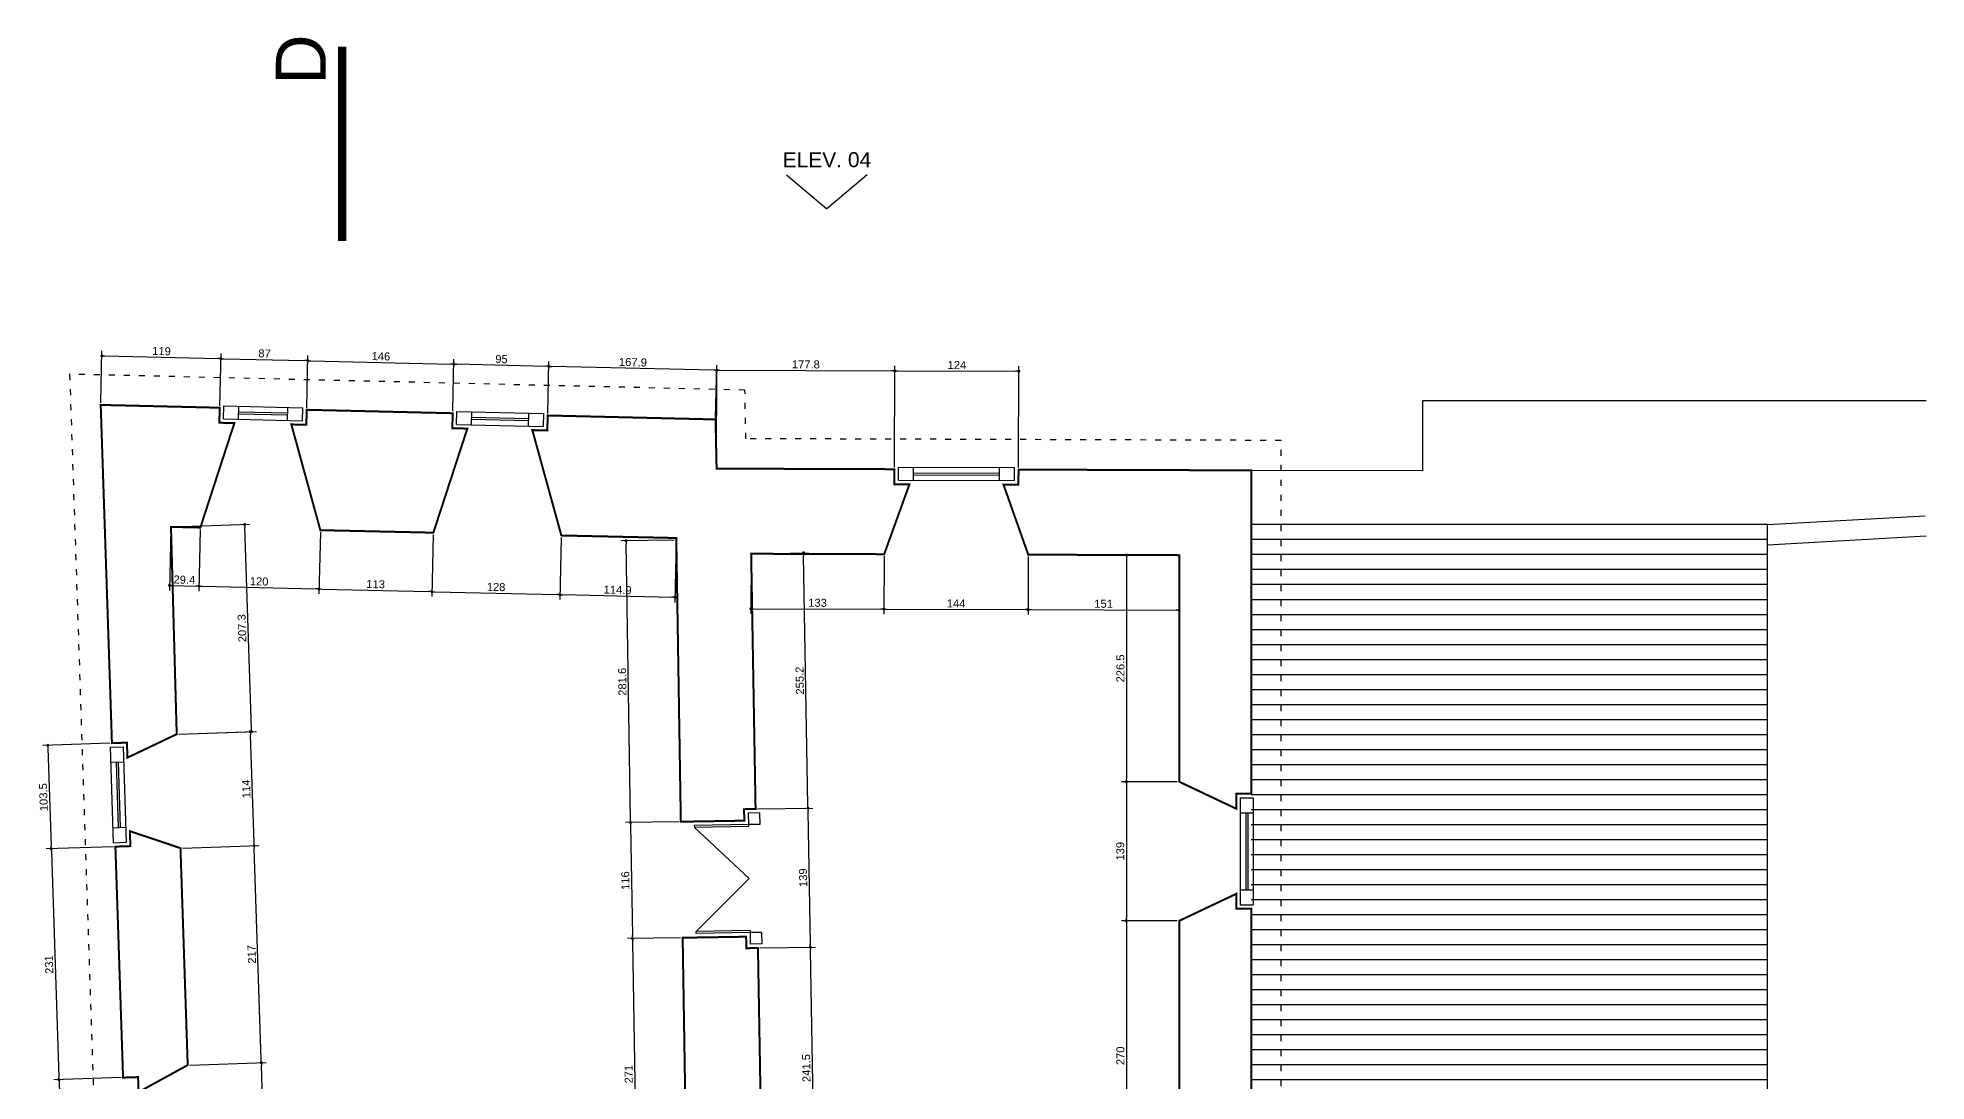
# Model space of a CAD drawing. Extents: x 18300 to 45581, y 436 to 7791.
# Drawn here: x 23326 to 25214, y 6741 to 7784 of the extents above; entities that cross this region are included whole.
import ezdxf

# ---------------------------------------------------------------- set-up
doc = ezdxf.new("R2010")
doc.units = 0
doc.header["$PDMODE"] = 35
doc.linetypes.add('ACAD_ISO03W100', pattern=[30, 12, -18])
doc.linetypes.add('CENTER2', pattern=[28.575, 19.05, -3.175, 3.175, -3.175])
doc.layers.get('0').update_dxf_attribs({"linetype": 'CONTINUOUS'})
doc.layers.get('DEFPOINTS').update_dxf_attribs({"linetype": 'CONTINUOUS'})
for name, color, linetype in [('COTA', 7, 'CONTINUOUS'), ('PAREDE', 7, 'CONTINUOUS'), ('PAREDE_FINA', 7, 'CONTINUOUS')]:
    doc.layers.add(name, color=color, linetype=linetype)
doc.styles.add('TEXTO', font='ARIAL.TTF')
doc.dimstyles.new('COTA', dxfattribs={"dimtxt": 8, "dimasz": 3, "dimexe": 5, "dimexo": 2, "dimgap": 2, "dimtad": 1, "dimdec": 1, "dimzin": 9, "dimdsep": 46, "dimtxsty": 'TEXTO', "dimblk1": 'DOT', "dimblk2": 'DOT', "dimsah": 1, "dimcen": 0, "dimclrd": 256, "dimclre": 256, "dimclrt": 256, "dimadec": 0, "dimazin": 0, "dimtfac": 0.06, "dimtdec": 1, "dimtmove": 0, "dimatfit": 3, "dimldrblk": 'DOT', "dimfxl": 1, "dimtolj": 1, "dimtzin": 0, "dimarcsym": 0})

# ---------------------------------------------------------------- blocks, each defined once
blk = doc.blocks.new('_DOT')
at = {"color": 0, "linetype": 'ByBlock'}
blk.add_line((-0.5, 0), (-1, 0), dxfattribs=at)
at = {"color": 0, "linetype": 'ByBlock', "const_width": 0.5}
blk.add_lwpolyline([(-0.25, 0, 1), (0.25, 0, 1)], format="xyb", close=True, dxfattribs=at)
blk = doc.blocks.new('*D105')
at = {"layer": 'COTA', "lineweight": -2}
for p, q in [((23477.8, 6757), (23554.4, 6759.6)), ((23553.2, 6644.5), (23549.5, 6756.4)), ((23481.7, 6639.1), (23558.3, 6641.6))]:
    blk.add_line(p, q, dxfattribs=at)
at = {"layer": 'DEFPOINTS', "color": 0}
for p in [(23549.4, 6759.4), (23475.8, 6757), (23479.7, 6639)]:
    blk.add_point(p, dxfattribs=at)
at = {"layer": 'COTA', "lineweight": -2, "xscale": 3, "yscale": 3, "zscale": 3}
for p, rotation in [((23549.4, 6759.4), 91.9039525361614), ((23553.3, 6641.5), 271.9039525361614)]:
    blk.add_blockref('_DOT', p, dxfattribs=dict(at, rotation=rotation))
at = {"layer": 'COTA', "insert": (23545.3, 6700.2), "char_height": 8, "attachment_point": 5, "rotation": 91.904, "style": 'TEXTO'}
blk.add_mtext('\\A1;118', dxfattribs=at)
blk = doc.blocks.new('*D94')
at = {"layer": 'COTA', "lineweight": -2}
for p, q in [((23401.5, 6975.2), (23334.4, 6973)), ((23339.5, 6970.2), (23347, 6745.3)), ((23409.2, 6744.4), (23342.1, 6742.1))]:
    blk.add_line(p, q, dxfattribs=at)
at = {"layer": 'DEFPOINTS', "color": 0}
for p in [(23403.5, 6975.3), (23347.1, 6742.3), (23411.2, 6744.4)]:
    blk.add_point(p, dxfattribs=at)
at = {"layer": 'COTA', "lineweight": -2, "xscale": 3, "yscale": 3, "zscale": 3}
for p, rotation in [((23339.4, 6973.2), 91.9039525361614), ((23347.1, 6742.3), 271.9039525361614)]:
    blk.add_blockref('_DOT', p, dxfattribs=dict(at, rotation=rotation))
at = {"layer": 'COTA', "insert": (23337.2, 6857.5), "char_height": 8, "attachment_point": 5, "rotation": 91.904, "style": 'TEXTO'}
blk.add_mtext('\\A1;231', dxfattribs=at)
blk = doc.blocks.new('*D93')
at = {"layer": 'COTA', "lineweight": -2}
for p, q in [((23409.2, 6744.4), (23342.1, 6742.1)), ((23347.2, 6739.3), (23350.2, 6648.4)), ((23412.4, 6647.4), (23345.3, 6645.2))]:
    blk.add_line(p, q, dxfattribs=at)
at = {"layer": 'DEFPOINTS', "color": 0}
for p in [(23411.2, 6744.4), (23414.4, 6647.5), (23350.3, 6645.4)]:
    blk.add_point(p, dxfattribs=at)
at = {"layer": 'COTA', "lineweight": -2, "xscale": 3, "yscale": 3, "zscale": 3}
for p, rotation in [((23347.1, 6742.3), 91.9039525361614), ((23350.3, 6645.4), 271.9039525361614)]:
    blk.add_blockref('_DOT', p, dxfattribs=dict(at, rotation=rotation))
at = {"layer": 'COTA', "insert": (23342.6, 6693.6), "char_height": 8, "attachment_point": 5, "rotation": 91.904, "style": 'TEXTO'}
blk.add_mtext('\\A1;97', dxfattribs=at)
blk = doc.blocks.new('*D108')
at = {"layer": 'COTA', "lineweight": -2}
for p, q in [((23461.1, 7295), (23537.7, 7297.5)), ((23539.5, 7093.2), (23532.8, 7294.3)), ((23466.8, 7087.8), (23544.6, 7090.4))]:
    blk.add_line(p, q, dxfattribs=at)
at = {"layer": 'DEFPOINTS', "color": 0}
for p in [(23459.1, 7294.9), (23532.7, 7297.3), (23464.8, 7087.7)]:
    blk.add_point(p, dxfattribs=at)
at = {"layer": 'COTA', "lineweight": -2, "xscale": 3, "yscale": 3, "zscale": 3}
for p, rotation in [((23532.7, 7297.3), 91.9039525361614), ((23539.6, 7090.2), 271.9039525361614)]:
    blk.add_blockref('_DOT', p, dxfattribs=dict(at, rotation=rotation))
at = {"layer": 'COTA', "insert": (23530.1, 7193.6), "char_height": 8, "attachment_point": 5, "rotation": 91.904, "style": 'TEXTO'}
blk.add_mtext('\\A1;207.3', dxfattribs=at)
blk = doc.blocks.new('*D107')
at = {"layer": 'COTA', "lineweight": -2}
for p, q in [((23466.8, 7087.8), (23543.4, 7090.3)), ((23542.1, 6979.2), (23538.5, 7087.2)), ((23470.6, 6973.9), (23547.2, 6976.4))]:
    blk.add_line(p, q, dxfattribs=at)
at = {"layer": 'DEFPOINTS', "color": 0}
for p in [(23464.8, 7087.7), (23538.4, 7090.2), (23468.6, 6973.8)]:
    blk.add_point(p, dxfattribs=at)
at = {"layer": 'COTA', "lineweight": -2, "xscale": 3, "yscale": 3, "zscale": 3}
for p, rotation in [((23538.4, 7090.2), 91.9039525361614), ((23542.2, 6976.3), 271.9039525361614)]:
    blk.add_blockref('_DOT', p, dxfattribs=dict(at, rotation=rotation))
at = {"layer": 'COTA', "insert": (23534.3, 7033), "char_height": 8, "attachment_point": 5, "rotation": 91.904, "style": 'TEXTO'}
blk.add_mtext('\\A1;114', dxfattribs=at)
blk = doc.blocks.new('*D106')
at = {"layer": 'COTA', "lineweight": -2}
for p, q in [((23470.6, 6973.9), (23547.2, 6976.4)), ((23549.3, 6762.4), (23542.3, 6973.3)), ((23477.8, 6757), (23554.4, 6759.6))]:
    blk.add_line(p, q, dxfattribs=at)
at = {"layer": 'DEFPOINTS', "color": 0}
for p in [(23468.6, 6973.8), (23542.2, 6976.3), (23475.8, 6757)]:
    blk.add_point(p, dxfattribs=at)
at = {"layer": 'COTA', "lineweight": -2, "xscale": 3, "yscale": 3, "zscale": 3}
for p, rotation in [((23542.2, 6976.3), 91.9039525361614), ((23549.4, 6759.4), 271.9039525361614)]:
    blk.add_blockref('_DOT', p, dxfattribs=dict(at, rotation=rotation))
at = {"layer": 'COTA', "insert": (23539.8, 6867.6), "char_height": 8, "attachment_point": 5, "rotation": 91.904, "style": 'TEXTO'}
blk.add_mtext('\\A1;217', dxfattribs=at)
blk = doc.blocks.new('*D95')
at = {"layer": 'COTA', "lineweight": -2}
for p, q in [((23398.1, 7078.7), (23331, 7076.5)), ((23336.1, 7073.6), (23339.3, 6976.2)), ((23401.5, 6975.2), (23334.4, 6973))]:
    blk.add_line(p, q, dxfattribs=at)
at = {"layer": 'DEFPOINTS', "color": 0}
for p in [(23400.1, 7078.7), (23339.4, 6973.2), (23403.5, 6975.3)]:
    blk.add_point(p, dxfattribs=at)
at = {"layer": 'COTA', "lineweight": -2, "xscale": 3, "yscale": 3, "zscale": 3}
for p, rotation in [((23336, 7076.6), 91.9039525361614), ((23339.4, 6973.2), 271.9039525361614)]:
    blk.add_blockref('_DOT', p, dxfattribs=dict(at, rotation=rotation))
at = {"layer": 'COTA', "insert": (23331.6, 7024.7), "char_height": 8, "attachment_point": 5, "rotation": 91.904, "style": 'TEXTO'}
blk.add_mtext('\\A1;103.5', dxfattribs=at)
blk = doc.blocks.new('*D135')
at = {"layer": 'COTA', "lineweight": -2}
for p, q in [((23459, 7292.9), (23457.6, 7231.4)), ((23488.4, 7292.3), (23487, 7230.7)), ((23460.7, 7236.3), (23484.1, 7235.8))]:
    blk.add_line(p, q, dxfattribs=at)
at = {"layer": 'DEFPOINTS', "color": 0}
for p in [(23459.1, 7294.9), (23488.5, 7294.3), (23487.1, 7235.7)]:
    blk.add_point(p, dxfattribs=at)
at = {"layer": 'COTA', "lineweight": -2, "xscale": 3, "yscale": 3, "zscale": 3}
for p, rotation in [((23457.7, 7236.4), 178.6461982686588), ((23487.1, 7235.7), 358.6461982686588)]:
    blk.add_blockref('_DOT', p, dxfattribs=dict(at, rotation=rotation))
at = {"layer": 'COTA', "insert": (23472.5, 7242.1), "char_height": 8, "attachment_point": 5, "rotation": 358.6462, "style": 'TEXTO'}
blk.add_mtext('\\A1;29.4', dxfattribs=at)
blk = doc.blocks.new('*D136')
at = {"layer": 'COTA', "lineweight": -2}
for p, q in [((23488.4, 7292.3), (23487, 7230.7)), ((23608.4, 7289.6), (23606.9, 7227.9)), ((23490.1, 7235.6), (23604, 7232.9))]:
    blk.add_line(p, q, dxfattribs=at)
at = {"layer": 'DEFPOINTS', "color": 0}
for p in [(23488.5, 7294.3), (23608.4, 7291.6), (23607, 7232.9)]:
    blk.add_point(p, dxfattribs=at)
at = {"layer": 'COTA', "lineweight": -2, "xscale": 3, "yscale": 3, "zscale": 3}
for p, rotation in [((23487.1, 7235.7), 178.6461982686588), ((23607, 7232.9), 358.6461982686588)]:
    blk.add_blockref('_DOT', p, dxfattribs=dict(at, rotation=rotation))
at = {"layer": 'COTA', "insert": (23547.2, 7240.4), "char_height": 8, "attachment_point": 5, "rotation": 358.6462, "style": 'TEXTO'}
blk.add_mtext('\\A1;120', dxfattribs=at)
blk = doc.blocks.new('*D137')
at = {"layer": 'COTA', "lineweight": -2}
for p, q in [((23608.4, 7289.6), (23606.9, 7227.9)), ((23721.3, 7287.1), (23719.9, 7225.2)), ((23610, 7232.8), (23717, 7230.3))]:
    blk.add_line(p, q, dxfattribs=at)
at = {"layer": 'DEFPOINTS', "color": 0}
for p in [(23608.4, 7291.6), (23721.4, 7289.1), (23720, 7230.2)]:
    blk.add_point(p, dxfattribs=at)
at = {"layer": 'COTA', "lineweight": -2, "xscale": 3, "yscale": 3, "zscale": 3}
for p, rotation in [((23607, 7232.9), 178.6461982686588), ((23720, 7230.2), 358.6461982686588)]:
    blk.add_blockref('_DOT', p, dxfattribs=dict(at, rotation=rotation))
at = {"layer": 'COTA', "insert": (23663.7, 7237.6), "char_height": 8, "attachment_point": 5, "rotation": 358.6462, "style": 'TEXTO'}
blk.add_mtext('\\A1;113', dxfattribs=at)
blk = doc.blocks.new('*D138')
at = {"layer": 'COTA', "lineweight": -2}
for p, q in [((23721.3, 7287.1), (23719.9, 7225.2)), ((23849.3, 7284.3), (23847.8, 7222.2)), ((23723, 7230.1), (23845, 7227.3))]:
    blk.add_line(p, q, dxfattribs=at)
at = {"layer": 'DEFPOINTS', "color": 0}
for p in [(23721.4, 7289.1), (23849.4, 7286.3), (23848, 7227.2)]:
    blk.add_point(p, dxfattribs=at)
at = {"layer": 'COTA', "lineweight": -2, "xscale": 3, "yscale": 3, "zscale": 3}
for p, rotation in [((23720, 7230.2), 178.6461982686588), ((23848, 7227.2), 358.6461982686588)]:
    blk.add_blockref('_DOT', p, dxfattribs=dict(at, rotation=rotation))
at = {"layer": 'COTA', "insert": (23784.1, 7234.8), "char_height": 8, "attachment_point": 5, "rotation": 358.6462, "style": 'TEXTO'}
blk.add_mtext('\\A1;128', dxfattribs=at)
blk = doc.blocks.new('*D139')
at = {"layer": 'COTA', "lineweight": -2}
for p, q in [((23849.3, 7284.3), (23847.8, 7222.2)), ((23964.2, 7281.8), (23962.7, 7219.5)), ((23959.9, 7224.5), (23851, 7227.1))]:
    blk.add_line(p, q, dxfattribs=at)
at = {"layer": 'DEFPOINTS', "color": 0}
for p in [(23849.4, 7286.3), (23964.3, 7283.8), (23848, 7227.2)]:
    blk.add_point(p, dxfattribs=at)
at = {"layer": 'COTA', "lineweight": -2, "xscale": 3, "yscale": 3, "zscale": 3}
for p, rotation in [((23848, 7227.2), 178.6461982686588), ((23962.9, 7224.5), 358.6461982686588)]:
    blk.add_blockref('_DOT', p, dxfattribs=dict(at, rotation=rotation))
at = {"layer": 'COTA', "insert": (23905.6, 7231.9), "char_height": 8, "attachment_point": 5, "rotation": 358.6462, "style": 'TEXTO'}
blk.add_mtext('\\A1;114.9', dxfattribs=at)
blk = doc.blocks.new('*D140')
at = {"layer": 'COTA', "lineweight": -2}
for p, q in [((23388.9, 7418.8), (23390.1, 7470.9)), ((23393, 7465.9), (23505.9, 7463.2)), ((23507.8, 7416), (23509.1, 7468.1))]:
    blk.add_line(p, q, dxfattribs=at)
at = {"layer": 'DEFPOINTS', "color": 0}
for p in [(23508.9, 7463.1), (23388.8, 7416.8), (23507.8, 7414)]:
    blk.add_point(p, dxfattribs=at)
at = {"layer": 'COTA', "lineweight": -2, "xscale": 3, "yscale": 3, "zscale": 3}
for p, rotation in [((23390, 7465.9), 178.6461982686588), ((23508.9, 7463.1), 358.6461982686588)]:
    blk.add_blockref('_DOT', p, dxfattribs=dict(at, rotation=rotation))
at = {"layer": 'COTA', "insert": (23449.6, 7470.6), "char_height": 8, "attachment_point": 5, "rotation": 358.6462, "style": 'TEXTO'}
blk.add_mtext('\\A1;119', dxfattribs=at)
blk = doc.blocks.new('*D141')
at = {"layer": 'COTA', "lineweight": -2}
for p, q in [((23507.8, 7416), (23509.1, 7468.1)), ((23511.9, 7463), (23592.9, 7461.1)), ((23594.8, 7414), (23596, 7466.1))]:
    blk.add_line(p, q, dxfattribs=at)
at = {"layer": 'DEFPOINTS', "color": 0}
for p in [(23595.9, 7461.1), (23507.8, 7414), (23594.8, 7412)]:
    blk.add_point(p, dxfattribs=at)
at = {"layer": 'COTA', "lineweight": -2, "xscale": 3, "yscale": 3, "zscale": 3}
for p, rotation in [((23508.9, 7463.1), 178.6461982686588), ((23595.9, 7461.1), 358.6461982686588)]:
    blk.add_blockref('_DOT', p, dxfattribs=dict(at, rotation=rotation))
at = {"layer": 'COTA', "insert": (23552.6, 7468.2), "char_height": 8, "attachment_point": 5, "rotation": 358.6462, "style": 'TEXTO'}
blk.add_mtext('\\A1;87', dxfattribs=at)
blk = doc.blocks.new('*D142')
at = {"layer": 'COTA', "lineweight": -2}
for p, q in [((23594.8, 7414), (23596, 7466.1)), ((23598.9, 7461), (23738.9, 7457.7)), ((23740.8, 7410.5), (23742, 7462.6))]:
    blk.add_line(p, q, dxfattribs=at)
at = {"layer": 'DEFPOINTS', "color": 0}
for p in [(23741.9, 7457.6), (23594.8, 7412), (23740.7, 7408.5)]:
    blk.add_point(p, dxfattribs=at)
at = {"layer": 'COTA', "lineweight": -2, "xscale": 3, "yscale": 3, "zscale": 3}
for p, rotation in [((23595.9, 7461.1), 178.6461982686588), ((23741.9, 7457.6), 358.6461982686588)]:
    blk.add_blockref('_DOT', p, dxfattribs=dict(at, rotation=rotation))
at = {"layer": 'COTA', "insert": (23669, 7465.4), "char_height": 8, "attachment_point": 5, "rotation": 358.6462, "style": 'TEXTO'}
blk.add_mtext('\\A1;146', dxfattribs=at)
blk = doc.blocks.new('*D143')
at = {"layer": 'COTA', "lineweight": -2}
for p, q in [((23740.8, 7410.5), (23742, 7462.6)), ((23835.7, 7408.3), (23837, 7460.4)), ((23833.9, 7455.4), (23744.9, 7457.5))]:
    blk.add_line(p, q, dxfattribs=at)
at = {"layer": 'DEFPOINTS', "color": 0}
for p in [(23741.9, 7457.6), (23740.7, 7408.5), (23835.7, 7406.3)]:
    blk.add_point(p, dxfattribs=at)
at = {"layer": 'COTA', "lineweight": -2, "xscale": 3, "yscale": 3, "zscale": 3}
for p, rotation in [((23741.9, 7457.6), 178.6461982686588), ((23836.9, 7455.4), 358.6461982686588)]:
    blk.add_blockref('_DOT', p, dxfattribs=dict(at, rotation=rotation))
at = {"layer": 'COTA', "insert": (23789.5, 7462.6), "char_height": 8, "attachment_point": 5, "rotation": 358.6462, "style": 'TEXTO'}
blk.add_mtext('\\A1;95', dxfattribs=at)
blk = doc.blocks.new('*D144')
at = {"layer": 'COTA', "lineweight": -2}
for p, q in [((23835.7, 7408.3), (23837, 7460.4)), ((24001.7, 7451.5), (23839.9, 7455.3)), ((24003.6, 7404.3), (24004.8, 7456.4))]:
    blk.add_line(p, q, dxfattribs=at)
at = {"layer": 'DEFPOINTS', "color": 0}
for p in [(23836.9, 7455.4), (23835.7, 7406.3), (24003.5, 7402.3)]:
    blk.add_point(p, dxfattribs=at)
at = {"layer": 'COTA', "lineweight": -2, "xscale": 3, "yscale": 3, "zscale": 3}
for p, rotation in [((23836.9, 7455.4), 178.6461982686588), ((24004.7, 7451.4), 358.6461982686588)]:
    blk.add_blockref('_DOT', p, dxfattribs=dict(at, rotation=rotation))
at = {"layer": 'COTA', "insert": (23920.9, 7459.5), "char_height": 8, "attachment_point": 5, "rotation": 358.6462, "style": 'TEXTO'}
blk.add_mtext('\\A1;167.9', dxfattribs=at)
blk = doc.blocks.new('*D145')
at = {"layer": 'COTA', "lineweight": -2}
for p, q in [((23966.8, 7000.2), (23913.6, 6999.3)), ((23918.6, 6996.4), (23920.4, 6886.4)), ((23968.6, 6884.2), (23915.4, 6883.4))]:
    blk.add_line(p, q, dxfattribs=at)
at = {"layer": 'DEFPOINTS', "color": 0}
for p in [(23968.8, 7000.2), (23920.4, 6883.4), (23970.6, 6884.2)]:
    blk.add_point(p, dxfattribs=at)
at = {"layer": 'COTA', "lineweight": -2, "xscale": 3, "yscale": 3, "zscale": 3}
for p, rotation in [((23918.6, 6999.4), 90.91578806438743), ((23920.4, 6883.4), 270.9157880643874)]:
    blk.add_blockref('_DOT', p, dxfattribs=dict(at, rotation=rotation))
at = {"layer": 'COTA', "insert": (23913.4, 6941.3), "char_height": 8, "attachment_point": 5, "rotation": 90.9158, "style": 'TEXTO'}
blk.add_mtext('\\A1;116', dxfattribs=at)
blk = doc.blocks.new('*D146')
at = {"layer": 'COTA', "lineweight": -2}
for p, q in [((23962.2, 7281.8), (23909.1, 7280.9)), ((23918.5, 7002.4), (23914.1, 7278)), ((23966.8, 7000.2), (23913.6, 6999.3))]:
    blk.add_line(p, q, dxfattribs=at)
at = {"layer": 'DEFPOINTS', "color": 0}
for p in [(23914.1, 7281), (23964.2, 7281.8), (23968.8, 7000.2)]:
    blk.add_point(p, dxfattribs=at)
at = {"layer": 'COTA', "lineweight": -2, "xscale": 3, "yscale": 3, "zscale": 3}
for p, rotation in [((23914.1, 7281), 90.91578806438743), ((23918.6, 6999.4), 270.9157880643874)]:
    blk.add_blockref('_DOT', p, dxfattribs=dict(at, rotation=rotation))
at = {"layer": 'COTA', "insert": (23910.3, 7140.1), "char_height": 8, "attachment_point": 5, "rotation": 90.9158, "style": 'TEXTO'}
blk.add_mtext('\\A1;281.6', dxfattribs=at)
blk = doc.blocks.new('*D147')
at = {"layer": 'COTA', "lineweight": -2}
for p, q in [((23968.6, 6884.2), (23915.4, 6883.4)), ((23920.5, 6880.4), (23924.7, 6615.5)), ((23973, 6613.2), (23919.8, 6612.4))]:
    blk.add_line(p, q, dxfattribs=at)
at = {"layer": 'DEFPOINTS', "color": 0}
for p in [(23970.6, 6884.2), (23924.8, 6612.5), (23975, 6613.3)]:
    blk.add_point(p, dxfattribs=at)
at = {"layer": 'COTA', "lineweight": -2, "xscale": 3, "yscale": 3, "zscale": 3}
for p, rotation in [((23920.4, 6883.4), 90.91578806438743), ((23924.8, 6612.5), 270.9157880643874)]:
    blk.add_blockref('_DOT', p, dxfattribs=dict(at, rotation=rotation))
at = {"layer": 'COTA', "insert": (23916.6, 6747.9), "char_height": 8, "attachment_point": 5, "rotation": 90.9158, "style": 'TEXTO'}
blk.add_mtext('\\A1;271', dxfattribs=at)
blk = doc.blocks.new('*D148')
at = {"layer": 'COTA', "lineweight": -2}
for p, q in [((24039.1, 7266.1), (24038.9, 7208.1)), ((24172.1, 7265.6), (24171.9, 7207.7)), ((24041.9, 7213.1), (24168.9, 7212.7))]:
    blk.add_line(p, q, dxfattribs=at)
at = {"layer": 'DEFPOINTS', "color": 0}
for p in [(24039.1, 7268.1), (24172.1, 7267.6), (24171.9, 7212.7)]:
    blk.add_point(p, dxfattribs=at)
at = {"layer": 'COTA', "lineweight": -2, "xscale": 3, "yscale": 3, "zscale": 3}
for p, rotation in [((24038.9, 7213.1), 179.8110647950842), ((24171.9, 7212.7), 359.8110647950842)]:
    blk.add_blockref('_DOT', p, dxfattribs=dict(at, rotation=rotation))
at = {"layer": 'COTA', "insert": (24105.5, 7219), "char_height": 8, "attachment_point": 5, "rotation": 359.8111, "style": 'TEXTO'}
blk.add_mtext('\\A1;133', dxfattribs=at)
blk = doc.blocks.new('*D149')
at = {"layer": 'COTA', "lineweight": -2}
for p, q in [((24172.1, 7265.6), (24171.9, 7207.7)), ((24316.1, 7265.2), (24315.9, 7207.2)), ((24174.9, 7212.7), (24312.9, 7212.2))]:
    blk.add_line(p, q, dxfattribs=at)
at = {"layer": 'DEFPOINTS', "color": 0}
for p in [(24172.1, 7267.6), (24316.1, 7267.2), (24315.9, 7212.2)]:
    blk.add_point(p, dxfattribs=at)
at = {"layer": 'COTA', "lineweight": -2, "xscale": 3, "yscale": 3, "zscale": 3}
for p, rotation in [((24171.9, 7212.7), 179.8110647950842), ((24315.9, 7212.2), 359.8110647950842)]:
    blk.add_blockref('_DOT', p, dxfattribs=dict(at, rotation=rotation))
at = {"layer": 'COTA', "insert": (24244, 7218.4), "char_height": 8, "attachment_point": 5, "rotation": 359.8111, "style": 'TEXTO'}
blk.add_mtext('\\A1;144', dxfattribs=at)
blk = doc.blocks.new('*D150')
at = {"layer": 'COTA', "lineweight": -2}
for p, q in [((24316.1, 7265.2), (24315.9, 7207.2)), ((24467.1, 7264.7), (24466.9, 7206.7)), ((24318.9, 7212.2), (24463.9, 7211.7))]:
    blk.add_line(p, q, dxfattribs=at)
at = {"layer": 'DEFPOINTS', "color": 0}
for p in [(24316.1, 7267.2), (24467.1, 7266.7), (24466.9, 7211.7)]:
    blk.add_point(p, dxfattribs=at)
at = {"layer": 'COTA', "lineweight": -2, "xscale": 3, "yscale": 3, "zscale": 3}
for p, rotation in [((24315.9, 7212.2), 179.8110647950842), ((24466.9, 7211.7), 359.8110647950842)]:
    blk.add_blockref('_DOT', p, dxfattribs=dict(at, rotation=rotation))
at = {"layer": 'COTA', "insert": (24391.5, 7218), "char_height": 8, "attachment_point": 5, "rotation": 359.8111, "style": 'TEXTO'}
blk.add_mtext('\\A1;151', dxfattribs=at)
blk = doc.blocks.new('*D151')
at = {"layer": 'COTA', "lineweight": -2}
for p, q in [((24004.6, 7355.2), (24004.9, 7456.5)), ((24007.9, 7451.5), (24179.7, 7450.9)), ((24182.4, 7354.6), (24182.7, 7455.9))]:
    blk.add_line(p, q, dxfattribs=at)
at = {"layer": 'DEFPOINTS', "color": 0}
for p in [(24182.7, 7450.9), (24004.6, 7353.2), (24182.4, 7352.6)]:
    blk.add_point(p, dxfattribs=at)
at = {"layer": 'COTA', "lineweight": -2, "xscale": 3, "yscale": 3, "zscale": 3}
for p, rotation in [((24004.9, 7451.5), 179.8110647950842), ((24182.7, 7450.9), 359.8110647950842)]:
    blk.add_blockref('_DOT', p, dxfattribs=dict(at, rotation=rotation))
at = {"layer": 'COTA', "insert": (24093.8, 7457.3), "char_height": 8, "attachment_point": 5, "rotation": 359.8111, "style": 'TEXTO'}
blk.add_mtext('\\A1;177.8', dxfattribs=at)
blk = doc.blocks.new('*D152')
at = {"layer": 'COTA', "lineweight": -2}
for p, q in [((24182.4, 7354.6), (24182.7, 7455.9)), ((24185.7, 7450.9), (24303.7, 7450.5)), ((24306.4, 7354.2), (24306.7, 7455.5))]:
    blk.add_line(p, q, dxfattribs=at)
at = {"layer": 'DEFPOINTS', "color": 0}
for p in [(24306.7, 7450.5), (24182.4, 7352.6), (24306.4, 7352.2)]:
    blk.add_point(p, dxfattribs=at)
at = {"layer": 'COTA', "lineweight": -2, "xscale": 3, "yscale": 3, "zscale": 3}
for p, rotation in [((24182.7, 7450.9), 179.8110647950842), ((24306.7, 7450.5), 359.8110647950842)]:
    blk.add_blockref('_DOT', p, dxfattribs=dict(at, rotation=rotation))
at = {"layer": 'COTA', "insert": (24244.8, 7456.7), "char_height": 8, "attachment_point": 5, "rotation": 359.8111, "style": 'TEXTO'}
blk.add_mtext('\\A1;124', dxfattribs=at)
blk = doc.blocks.new('*D153')
at = {"layer": 'COTA', "lineweight": -2}
for p, q in [((24047.9, 6874), (24103.3, 6874.9)), ((24102.4, 6636.4), (24098.4, 6871.8)), ((24052.1, 6632.6), (24107.5, 6633.5))]:
    blk.add_line(p, q, dxfattribs=at)
at = {"layer": 'DEFPOINTS', "color": 0}
for p in [(24045.9, 6873.9), (24098.3, 6874.8), (24050.1, 6632.5)]:
    blk.add_point(p, dxfattribs=at)
at = {"layer": 'COTA', "lineweight": -2, "xscale": 3, "yscale": 3, "zscale": 3}
for p, rotation in [((24098.3, 6874.8), 90.98769351816279), ((24102.5, 6633.4), 270.9876935181628)]:
    blk.add_blockref('_DOT', p, dxfattribs=dict(at, rotation=rotation))
at = {"layer": 'COTA', "insert": (24094.3, 6754), "char_height": 8, "attachment_point": 5, "rotation": 90.9877, "style": 'TEXTO'}
blk.add_mtext('\\A1;241.5', dxfattribs=at)
blk = doc.blocks.new('*D154')
at = {"layer": 'COTA', "lineweight": -2}
for p, q in [((24045.5, 7013), (24100.9, 7013.9)), ((24098.3, 6877.8), (24096, 7010.8)), ((24047.9, 6874), (24103.3, 6874.9))]:
    blk.add_line(p, q, dxfattribs=at)
at = {"layer": 'DEFPOINTS', "color": 0}
for p in [(24043.5, 7012.9), (24095.9, 7013.8), (24045.9, 6873.9)]:
    blk.add_point(p, dxfattribs=at)
at = {"layer": 'COTA', "lineweight": -2, "xscale": 3, "yscale": 3, "zscale": 3}
for p, rotation in [((24095.9, 7013.8), 90.98769351816279), ((24098.3, 6874.8), 270.9876935181628)]:
    blk.add_blockref('_DOT', p, dxfattribs=dict(at, rotation=rotation))
at = {"layer": 'COTA', "insert": (24091.1, 6944.2), "char_height": 8, "attachment_point": 5, "rotation": 90.9877, "style": 'TEXTO'}
blk.add_mtext('\\A1;139', dxfattribs=at)
blk = doc.blocks.new('*D155')
at = {"layer": 'COTA', "lineweight": -2}
for p, q in [((24041.1, 7268.1), (24096.5, 7269.1)), ((24095.9, 7016.8), (24091.6, 7266)), ((24045.5, 7013), (24100.9, 7013.9))]:
    blk.add_line(p, q, dxfattribs=at)
at = {"layer": 'DEFPOINTS', "color": 0}
for p in [(24091.5, 7269), (24039.1, 7268.1), (24043.5, 7012.9)]:
    blk.add_point(p, dxfattribs=at)
at = {"layer": 'COTA', "lineweight": -2, "xscale": 3, "yscale": 3, "zscale": 3}
for p, rotation in [((24091.5, 7269), 90.98769351816279), ((24095.9, 7013.8), 270.9876935181628)]:
    blk.add_blockref('_DOT', p, dxfattribs=dict(at, rotation=rotation))
at = {"layer": 'COTA', "insert": (24087.7, 7141.3), "char_height": 8, "attachment_point": 5, "rotation": 90.9877, "style": 'TEXTO'}
blk.add_mtext('\\A1;255.2', dxfattribs=at)
blk = doc.blocks.new('*D179')
at = {"layer": 'COTA', "lineweight": -2}
for p, q in [((24465.1, 7266.7), (24409.3, 7266.7)), ((24414.3, 7263.7), (24414.3, 7043.2)), ((24465.1, 7040.2), (24409.3, 7040.2))]:
    blk.add_line(p, q, dxfattribs=at)
at = {"layer": 'DEFPOINTS', "color": 0}
for p in [(24467.1, 7266.7), (24414.3, 7040.2), (24467.1, 7040.2)]:
    blk.add_point(p, dxfattribs=at)
at = {"layer": 'COTA', "lineweight": -2, "xscale": 3, "yscale": 3, "zscale": 3}
for p, rotation in [((24414.3, 7266.7), 90), ((24414.3, 7040.2), 270)]:
    blk.add_blockref('_DOT', p, dxfattribs=dict(at, rotation=rotation))
at = {"layer": 'COTA', "insert": (24408.3, 7153.4), "char_height": 8, "attachment_point": 5, "rotation": 90, "style": 'TEXTO'}
blk.add_mtext('\\A1;226.5', dxfattribs=at)
blk = doc.blocks.new('*D180')
at = {"layer": 'COTA', "lineweight": -2}
for p, q in [((24465.1, 7040.2), (24409.3, 7040.2)), ((24414.3, 7037.2), (24414.3, 6904.2)), ((24465.1, 6901.2), (24409.3, 6901.2))]:
    blk.add_line(p, q, dxfattribs=at)
at = {"layer": 'DEFPOINTS', "color": 0}
for p in [(24467.1, 7040.2), (24414.3, 6901.2), (24467.1, 6901.2)]:
    blk.add_point(p, dxfattribs=at)
at = {"layer": 'COTA', "lineweight": -2, "xscale": 3, "yscale": 3, "zscale": 3}
for p, rotation in [((24414.3, 7040.2), 90), ((24414.3, 6901.2), 270)]:
    blk.add_blockref('_DOT', p, dxfattribs=dict(at, rotation=rotation))
at = {"layer": 'COTA', "insert": (24408.2, 6970.7), "char_height": 8, "attachment_point": 5, "rotation": 90, "style": 'TEXTO'}
blk.add_mtext('\\A1;139', dxfattribs=at)
blk = doc.blocks.new('*D181')
at = {"layer": 'COTA', "lineweight": -2}
for p, q in [((24465.1, 6901.2), (24409.3, 6901.2)), ((24414.3, 6898.2), (24414.3, 6634.2)), ((24465.1, 6631.2), (24409.3, 6631.2))]:
    blk.add_line(p, q, dxfattribs=at)
at = {"layer": 'DEFPOINTS', "color": 0}
for p in [(24467.1, 6901.2), (24414.3, 6631.2), (24467.1, 6631.2)]:
    blk.add_point(p, dxfattribs=at)
at = {"layer": 'COTA', "lineweight": -2, "xscale": 3, "yscale": 3, "zscale": 3}
for p, rotation in [((24414.3, 6901.2), 90), ((24414.3, 6631.2), 270)]:
    blk.add_blockref('_DOT', p, dxfattribs=dict(at, rotation=rotation))
at = {"layer": 'COTA', "insert": (24408.3, 6766.2), "char_height": 8, "attachment_point": 5, "rotation": 90, "style": 'TEXTO'}
blk.add_mtext('\\A1;270', dxfattribs=at)

msp = doc.modelspace()

# ---------------------------------------------------------------- linework, layer by layer
at = {"layer": 'PAREDE'}
for points in [[(25213.91, 7420.85), (24710.13, 7420.85), (24710.13, 7350.85)], [(24710.13, 7350.85), (24539.13, 7351.42)], [(25055.13, 7297.17), (25212.81, 7305.81)], [(25055.13, 7277.14), (25213.91, 7285.84)]]:
    msp.add_lwpolyline(points, dxfattribs=at)
at = {"layer": 'PAREDE', "const_width": 2}
for points in [[(23488.45, 7294.25), (23522.43, 7398.68), (23507.43, 7399.03), (23507.79, 7414.03), (23388.82, 7416.84), (23400.06, 7078.75), (23415.05, 7079.25), (23415.55, 7064.25), (23464.8, 7087.71), (23459.08, 7294.9)], [(23721.4, 7289.14), (23755.36, 7393.18), (23740.37, 7393.53), (23740.72, 7408.53), (23594.76, 7411.97), (23594.41, 7396.98), (23579.41, 7397.33), (23608.42, 7291.62)], [(24172.13, 7267.63), (24197.36, 7337.54), (24182.36, 7337.59), (24182.41, 7352.59), (24004.56, 7353.18), (24003.51, 7402.31), (23835.7, 7406.28), (23835.34, 7391.29), (23820.35, 7391.64), (23849.37, 7286.33), (23964.26, 7283.81), (23968.79, 7000.22), (24032.23, 7001.24), (24032.04, 7012.74), (24043.53, 7012.92), (24039.13, 7268.06)], [(24539.13, 7351.42), (24306.41, 7352.18), (24306.36, 7337.18), (24291.36, 7337.23), (24316.13, 7267.15), (24467.13, 7266.65), (24467.13, 7040.15), (24524.13, 7013.15), (24524.13, 7028.15), (24539.13, 7028.15), (24539.13, 7351.42)], [(23403.5, 6975.31), (23418.49, 6975.8), (23417.99, 6990.8), (23468.58, 6973.8), (23475.79, 6756.97), (23426.66, 6729.94), (23426.16, 6744.93), (23411.17, 6744.43)]]:
    msp.add_lwpolyline(points, close=True, dxfattribs=at)
for points in [[(24539.13, 6611.34), (24539.13, 6913.15), (24524.13, 6913.15), (24524.13, 6928.15), (24467.13, 6901.15), (24467.13, 6611.65)], [(24050.42, 6613.02), (24045.92, 6873.94), (24034.26, 6873.75), (24034.08, 6885.25), (23970.64, 6884.24), (23974.97, 6613.27)]]:
    msp.add_lwpolyline(points, dxfattribs=at)
at = {"layer": 'PAREDE_FINA', "linetype": 'CENTER2', "ltscale": 3, "const_width": 8}
msp.add_lwpolyline([(23630.22, 7580.82), (23630.22, 7774.99)], dxfattribs=at)
at = {"layer": 'PAREDE_FINA'}
for points in [[(24074.29, 7646.88), (24114.77, 7612.71)], [(24155.25, 7646.88), (24114.77, 7612.71)], [(23511.53, 7402.94), (23511.83, 7415.94)], [(23511.53, 7402.94), (23590.5, 7401.07)], [(23511.83, 7415.94), (23590.81, 7414.07)], [(23526.52, 7402.58), (23526.83, 7415.58)], [(23526.65, 7408.08), (23575.64, 7406.93)], [(23526.7, 7410.08), (23575.69, 7408.92)], [(23575.51, 7401.43), (23575.82, 7414.42)], [(23590.5, 7401.07), (23590.81, 7414.07)], [(23744.46, 7397.43), (23744.77, 7410.43)], [(23744.77, 7410.43), (23831.74, 7408.37)], [(23759.46, 7397.08), (23759.76, 7410.08)], [(23759.59, 7402.58), (23816.57, 7401.23)], [(23759.63, 7404.58), (23816.62, 7403.23)], [(23816.44, 7395.73), (23816.75, 7408.73)], [(23831.44, 7395.38), (23831.74, 7408.37)], [(23744.46, 7397.43), (23831.44, 7395.38)], [(24186.37, 7341.58), (24186.41, 7354.58)], [(24186.41, 7354.58), (24302.41, 7354.2)], [(24201.37, 7341.53), (24201.41, 7354.53)], [(24201.39, 7347.03), (24287.39, 7346.75)], [(24201.4, 7349.03), (24287.39, 7348.75)], [(24287.37, 7341.25), (24287.41, 7354.25)], [(24302.37, 7341.2), (24302.41, 7354.2)], [(24186.37, 7341.58), (24302.37, 7341.2)], [(25055.13, 7297.17), (24539.13, 7297.17)], [(25055.13, 6629.26), (25055.13, 7297.17)], [(25055.13, 7282.17), (24539.13, 7282.17)], [(25055.13, 7267.17), (24539.13, 7267.17)], [(25055.13, 7252.17), (24539.13, 7252.17)], [(25055.13, 7237.17), (24539.13, 7237.17)], [(25055.13, 7222.17), (24539.13, 7222.17)], [(25055.13, 7207.17), (24539.13, 7207.17)], [(25055.13, 7192.17), (24539.13, 7192.17)], [(25055.13, 7177.17), (24539.13, 7177.17)], [(25055.13, 7162.17), (24539.13, 7162.17)], [(25055.13, 7147.17), (24539.13, 7147.17)], [(25055.13, 7132.17), (24539.13, 7132.17)], [(25055.13, 7117.17), (24539.13, 7117.17)], [(25055.13, 7102.17), (24539.13, 7102.17)], [(25055.13, 7087.17), (24539.13, 7087.17)], [(23398.19, 7074.68), (23411.19, 7075.12)], [(23398.19, 7074.68), (23401.37, 6979.24)], [(23411.19, 7075.12), (23414.36, 6979.67)], [(25055.13, 7072.17), (24539.13, 7072.17)], [(23398.69, 7059.69), (23411.68, 7060.12)], [(23404.19, 7059.88), (23406.37, 6994.41)], [(23406.19, 7059.94), (23408.36, 6994.48)], [(25055.13, 7057.17), (24539.13, 7057.17)], [(24528.13, 7024.15), (24541.13, 7024.15)], [(24528.13, 7024.15), (24528.13, 6917.15)], [(25055.13, 7042.17), (24539.13, 7042.17)], [(25055.13, 7027.17), (24539.13, 7027.17)], [(24541.13, 7024.15), (24541.13, 6917.15)], [(24047.6, 7008.98), (24036.11, 7008.8)], [(24036.11, 7008.8), (24036.29, 6997.3)], [(24047.6, 7008.98), (24047.79, 6997.49)], [(24528.13, 7009.15), (24541.13, 7009.15)], [(24533.63, 7009.15), (24533.63, 6932.15)], [(24535.63, 7009.15), (24535.63, 6932.15)], [(25055.13, 7012.17), (24539.13, 7012.17)], [(23400.87, 6994.23), (23413.86, 6994.66)], [(24036.29, 6997.3), (23982.3, 6996.44)], [(23982.3, 6996.44), (23982.33, 6994.44), (24037.15, 6943.31)], [(24036.32, 6995.3), (23982.33, 6994.44)], [(24047.79, 6997.49), (24036.29, 6997.3)], [(24036.29, 6997.3), (24036.32, 6995.3)], [(25055.13, 6997.17), (24539.13, 6997.17)], [(23401.37, 6979.24), (23414.36, 6979.67)], [(25055.13, 6982.17), (24539.13, 6982.17)], [(25055.13, 6967.17), (24539.13, 6967.17)], [(25055.13, 6952.17), (24539.13, 6952.17)], [(23984.02, 6888.45), (23983.99, 6890.45), (24037.15, 6943.31)], [(24528.13, 6932.15), (24541.13, 6932.15)], [(25055.13, 6937.17), (24539.13, 6937.17)], [(24528.13, 6917.15), (24541.13, 6917.15)], [(25055.13, 6922.17), (24539.13, 6922.17)], [(24037.98, 6891.32), (23983.99, 6890.45)], [(24037.98, 6891.32), (24038.02, 6889.32)], [(25055.13, 6907.17), (24539.13, 6907.17)], [(25055.13, 6892.17), (24539.13, 6892.17)], [(24038.02, 6889.32), (23984.02, 6888.45)], [(24049.51, 6889.5), (24038.02, 6889.32)], [(24038.02, 6889.32), (24038.2, 6877.82)], [(24049.7, 6878), (24038.2, 6877.82)], [(24049.51, 6889.5), (24049.7, 6878)], [(25055.13, 6877.17), (24539.13, 6877.17)], [(25055.13, 6862.17), (24539.13, 6862.17)], [(25055.13, 6847.17), (24539.13, 6847.17)], [(25055.13, 6832.17), (24539.13, 6832.17)], [(25055.13, 6817.17), (24539.13, 6817.17)], [(25055.13, 6802.17), (24539.13, 6802.17)], [(25055.13, 6787.17), (24539.13, 6787.17)], [(25055.13, 6772.17), (24539.13, 6772.17)], [(25055.13, 6757.17), (24539.13, 6757.17)], [(25055.13, 6742.17), (24539.13, 6742.17)]]:
    msp.add_lwpolyline(points, dxfattribs=at)
at = {"layer": 'PAREDE_FINA', "linetype": 'ACAD_ISO03W100', "ltscale": 0.5}
msp.add_lwpolyline([(24569.13, 6660.81), (24569.13, 7381.32), (24033.93, 7383.08), (24032.89, 7431.63), (23357.78, 7447.58), (23417.11, 5663.01), (25070.13, 5663.01), (25070.13, 6659.16)], close=True, dxfattribs=at)

# ---------------------------------------------------------------- texts
at = {"layer": 'PAREDE_FINA', "style": 'TEXTO'}
msp.add_text('D', height=50, rotation=90, dxfattribs=at).set_placement((23613.87, 7736.75))
msp.add_text('ELEV. 04', height=15, dxfattribs=at).set_placement((24070.61, 7654.48))

# ---------------------------------------------------------------- dimensions: what is measured, and where the dimension line sits
at = {"layer": 'COTA'}
for base, p1, p2, angle, picture, middle in [((23508.95, 7463.12), (23388.82, 7416.84), (23507.79, 7414.03), 358.6462, '*D140', (23449.61, 7470.61)), ((23595.92, 7461.07), (23507.79, 7414.03), (23594.76, 7411.97), 358.6462, '*D141', (23552.58, 7468.18)), ((23741.88, 7457.62), (23594.76, 7411.97), (23740.72, 7408.53), 358.6462, '*D142', (23669.05, 7465.42)), ((23741.88, 7457.62), (23835.7, 7406.28), (23740.72, 7408.53), 358.6462, '*D143', (23789.51, 7462.58)), ((23836.86, 7455.37), (24003.51, 7402.31), (23835.7, 7406.28), 358.6462, '*D144', (23920.91, 7459.47)), ((24182.731, 7450.8792), (24004.5625, 7353.1793), (24182.4069, 7352.5928), 359.81106, '*D151', (24093.8289, 7457.257)), ((24306.73, 7450.47), (24182.41, 7352.59), (24306.41, 7352.18), 359.81106, '*D152', (24244.75, 7456.69)), ((23487.07, 7235.71), (23459.08, 7294.9), (23488.45, 7294.25), 358.6462, '*D135', (23472.53, 7242.14)), ((23532.7, 7297.34), (23464.8, 7087.71), (23459.08, 7294.9), 91.90395, '*D108', (23530.06, 7193.56)), ((23607.04, 7232.88), (23488.45, 7294.25), (23608.42, 7291.62), 358.6462, '*D136', (23547.2, 7240.38)), ((23720, 7230.21), (23608.42, 7291.62), (23721.4, 7289.14), 358.6462, '*D137', (23663.66, 7237.63)), ((23847.97, 7227.18), (23721.4, 7289.14), (23849.37, 7286.33), 358.6462, '*D138', (23784.13, 7234.78)), ((23847.97, 7227.18), (23964.26, 7283.81), (23849.37, 7286.33), 358.6462, '*D139', (23905.55, 7231.91)), ((23914.09, 7281.01), (23968.79, 7000.22), (23964.21, 7281.81), 90.91579, '*D146', (23910.26, 7140.12)), ((24091.54, 7268.97), (24043.53, 7012.92), (24039.13, 7268.06), 90.98769, '*D155', (24087.66, 7141.29)), ((24171.95, 7212.66), (24039.13, 7268.06), (24172.13, 7267.63), 359.81106, '*D148', (24105.47, 7218.97)), ((24315.94, 7212.19), (24172.13, 7267.63), (24316.13, 7267.15), 359.81106, '*D149', (24243.96, 7218.44)), ((24466.94, 7211.69), (24316.13, 7267.15), (24467.13, 7266.65), 359.81106, '*D150', (24391.46, 7218.03)), ((24414.34, 7040.15), (24467.13, 7266.65), (24467.13, 7040.15), 90, '*D179', (24408.25, 7153.4)), ((23538.42, 7090.15), (23468.58, 6973.8), (23464.8, 7087.71), 91.90395, '*D107', (23534.3, 7033)), ((23339.4, 6973.17), (23400.06, 7078.75), (23403.5, 6975.31), 91.90395, '*D95', (23331.59, 7024.69)), ((24414.34, 6901.15), (24467.13, 7040.15), (24467.13, 6901.15), 90, '*D180', (24408.25, 6970.65)), ((24095.94, 7013.82), (24045.92, 6873.94), (24043.53, 7012.92), 90.98769, '*D154', (24091.05, 6944.23)), ((23920.45, 6883.44), (23968.79, 7000.22), (23970.64, 6884.24), 90.91579, '*D145', (23913.44, 6941.33)), ((23347.07, 6742.3), (23403.5, 6975.31), (23411.17, 6744.43), 91.90395, '*D94', (23337.15, 6857.54)), ((23542.2035, 6976.2508), (23475.7925, 6756.9664), (23468.5843, 6973.8035), 91.90395, '*D106', (23539.7946, 6867.6324)), ((24414.34, 6631.15), (24467.13, 6901.15), (24467.13, 6631.15), 90, '*D181', (24408.25, 6766.15)), ((23924.78, 6612.47), (23970.64, 6884.24), (23974.97, 6613.27), 90.91579, '*D147', (23916.6, 6747.86)), ((24098.3389, 6874.8437), (24050.0842, 6632.5252), (24045.9222, 6873.9401), 90.98769, '*D153', (24094.3363, 6754.0314)), ((23549.41, 6759.41), (23479.71, 6639.03), (23475.79, 6756.97), 91.90395, '*D105', (23545.29, 6700.24)), ((23350.29, 6645.36), (23411.17, 6744.43), (23414.4, 6647.49), 91.90395, '*D93', (23342.6, 6693.63))]:
    dim = msp.add_linear_dim(base=base, p1=p1, p2=p2, angle=angle, dimstyle='COTA', override={"dimscale": 1}, dxfattribs=at)
    dim.commit()
    dim.dimension.update_dxf_attribs({"geometry": picture, "text_midpoint": middle})

doc.saveas('drawing.dxf')
